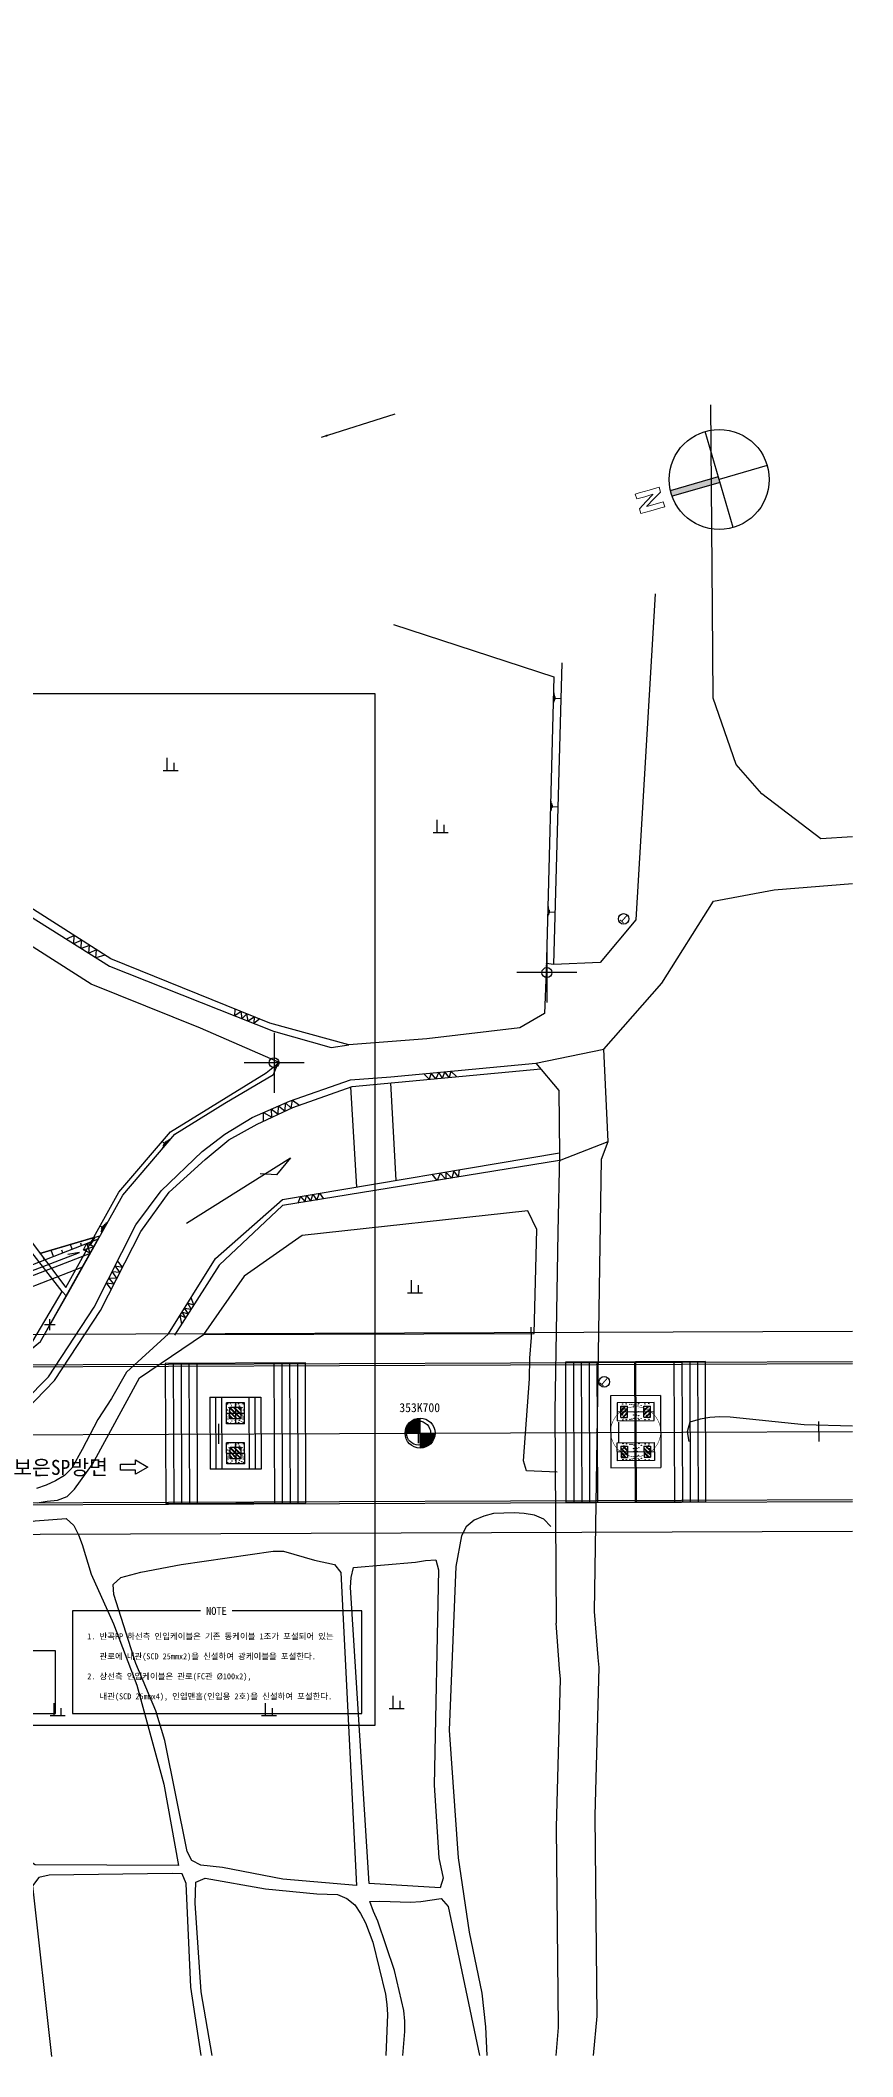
# Model space of a CAD drawing. Extents: x -24986 to -24513, y 27940 to 28142.
# Drawn here: x -24594.4 to -24513.2, y 27940 to 28141.6 of the extents above; entities that cross this region are included whole.
import ezdxf
from ezdxf.enums import TextEntityAlignment as Align

# ---------------------------------------------------------------- set-up
doc = ezdxf.new("R2010")
doc.units = 0
doc.header["$MEASUREMENT"] = 0
for name, color, linetype in [('TX-LINE', 2, 'CONTINUOUS'), ('TZ-BASE', 253, 'CONTINUOUS'), ('TZ-LINE', 7, 'CONTINUOUS'), ('TZ-SYMB', 2, 'CONTINUOUS'), ('TZ-TEX2', 3, 'CONTINUOUS'), ('TZ-TEXT', 6, 'CONTINUOUS')]:
    doc.layers.add(name, color=color, linetype=linetype)
doc.layers.add('TX-PAPR', color=2, linetype='CONTINUOUS', plot=False)
doc.styles.get("Standard").update_dxf_attribs({"font": 'GulimChe.ttf'})
doc.dimstyles.new('지시선200', dxfattribs={"dimscale": 0.2, "dimtxt": 3, "dimasz": 3, "dimexe": 0.5, "dimexo": 0.5, "dimgap": 0.5, "dimtad": 1, "dimdec": 0, "dimzin": 1, "dimdsep": 46, "dimlunit": 6, "dimtxsty": 'Standard', "dimcen": 1, "dimclrd": 6, "dimclre": 6, "dimclrt": 3, "dimadec": 0, "dimazin": 0, "dimtfac": 1, "dimtdec": 0, "dimtix": 1, "dimtmove": 2, "dimatfit": 3, "dimfxl": 0, "dimtvp": 2, "dimlwd": -1, "dimlwe": -1, "dimarcsym": 0})

msp = doc.modelspace()

# ---------------------------------------------------------------- linework, layer by layer
at = {"layer": 'TX-PAPR'}
msp.add_lwpolyline([(-24720.15, 28076.3), (-24560.95, 28076.3), (-24560.95, 27973.1), (-24720.15, 27973.1)], close=True, dxfattribs=at)
at = {"layer": 'TZ-BASE'}
for p, q in [((-24594.46, 28020.28), (-24588.44, 28022.06)), ((-24588.93, 28021.91), (-24594.46, 28020.28)), ((-24594.4, 28011.49), (-24588.44, 28022.06)), ((-24589.38, 28021.14), (-24588.93, 28021.91)), ((-24597.35, 28017.76), (-24590.48, 28020.4)), ((-24594.4, 28011.49), (-24589.42, 28020.32)), ((-24590.48, 28020.4), (-24591.64, 28020.19)), ((-24590.08, 28020.66), (-24589.74, 28021.33)), ((-24590.08, 28020.66), (-24589.74, 28021.33)), ((-24590.08, 28020.66), (-24589.07, 28020.98)), ((-24589.42, 28020.32), (-24590.08, 28020.66)), ((-24589.41, 28020.32), (-24590.08, 28020.66)), ((-24589.41, 28020.32), (-24589.74, 28021.33)), ((-24589.74, 28021.33), (-24589.38, 28021.14)), ((-24589.74, 28021.33), (-24589.07, 28020.98)), ((-24589.07, 28020.98), (-24589.41, 28020.32)), ((-24597.2, 28009.19), (-24594.4, 28011.49)), ((-24596.7, 28009.61), (-24594.4, 28011.49)), ((-24737.94, 28008.65), (-24513.2, 28009.49)), ((-24527.91, 28009.5), (-24541.91, 28009.44)), ((-24541.91, 28009.44), (-24541.86, 27995.44)), ((-24541.12, 28009.45), (-24541.07, 27995.45)), ((-24540.34, 28009.45), (-24540.28, 27995.45)), ((-24539.55, 28009.45), (-24539.5, 27995.45)), ((-24538.76, 28009.46), (-24538.71, 27995.46)), ((-24538.76, 28009.46), (-24538.71, 27995.46)), ((-24534.91, 27995.47), (-24534.96, 28009.47)), ((-24534.81, 27995.47), (-24534.86, 28009.47)), ((-24531.06, 28009.48), (-24531.01, 27995.48)), ((-24531.06, 28009.48), (-24531.01, 27995.48)), ((-24530.27, 28009.49), (-24530.22, 27995.49)), ((-24529.49, 28009.49), (-24529.43, 27995.49)), ((-24528.7, 28009.49), (-24528.65, 27995.49)), ((-24527.86, 27995.5), (-24527.91, 28009.5)), ((-24737.94, 28008.45), (-24513.2, 28009.29)), ((-24567.91, 28009.35), (-24581.91, 28009.29)), ((-24581.91, 28009.29), (-24581.86, 27995.29)), ((-24581.12, 28009.3), (-24581.07, 27995.3)), ((-24580.34, 28009.3), (-24580.28, 27995.3)), ((-24579.55, 28009.3), (-24579.5, 27995.3)), ((-24578.76, 28009.31), (-24578.71, 27995.31)), ((-24571.06, 28009.33), (-24571.01, 27995.33)), ((-24570.27, 28009.34), (-24570.22, 27995.34)), ((-24569.49, 28009.34), (-24569.43, 27995.34)), ((-24568.7, 28009.34), (-24568.65, 27995.34)), ((-24567.86, 27995.35), (-24567.91, 28009.35)), ((-24577.45, 28005.91), (-24572.35, 28005.93)), ((-24577.45, 28005.91), (-24577.42, 27998.71)), ((-24576.82, 27998.71), (-24576.85, 28005.91)), ((-24576.22, 27998.72), (-24576.25, 28005.92)), ((-24574, 28005.37), (-24575.8, 28005.37)), ((-24574.9, 28005.37), (-24574.89, 28003.27)), ((-24573.99, 28003.27), (-24574, 28005.37)), ((-24573.55, 28005.93), (-24573.52, 27998.73)), ((-24572.95, 28005.93), (-24572.92, 27998.73)), ((-24572.35, 28005.93), (-24572.32, 27998.73)), ((-24532.4, 28006.08), (-24537.4, 28006.06)), ((-24537.4, 28006.06), (-24537.37, 27998.86)), ((-24533.05, 28005.38), (-24536.75, 28005.36)), ((-24534.9, 28005.37), (-24534.89, 28003.57)), ((-24533.04, 28003.58), (-24533.05, 28005.38)), ((-24532.4, 28006.08), (-24532.37, 27998.88)), ((-24575.79, 28003.27), (-24575.8, 28005.37)), ((-24575.79, 28004.32), (-24573.99, 28004.32)), ((-24574.33, 28004.89), (-24575.46, 28004.88)), ((-24575.46, 28003.75), (-24575.46, 28004.88)), ((-24575.46, 28004.84), (-24574.37, 28003.76)), ((-24575.46, 28004.5), (-24574.71, 28003.76)), ((-24575.46, 28004.42), (-24574.79, 28003.76)), ((-24575.46, 28004.08), (-24575.13, 28003.75)), ((-24575.46, 28003.99), (-24575.22, 28003.75)), ((-24574.33, 28003.76), (-24575.46, 28003.75)), ((-24575.42, 28004.88), (-24574.33, 28003.8)), ((-24575.08, 28004.88), (-24574.33, 28004.14)), ((-24574.99, 28004.89), (-24574.33, 28004.22)), ((-24574.65, 28004.89), (-24574.33, 28004.56)), ((-24574.57, 28004.89), (-24574.33, 28004.65)), ((-24574.33, 28003.76), (-24574.33, 28004.89)), ((-24556.45, 28003.83), (-24556.44, 28000.83)), ((-24536.75, 28005.36), (-24536.74, 28003.56)), ((-24536.74, 28004.46), (-24533.04, 28004.48)), ((-24536.74, 28003.56), (-24533.04, 28003.58)), ((-24535.86, 28005.03), (-24536.37, 28004.52)), ((-24535.95, 28005.03), (-24536.37, 28004.61)), ((-24536.37, 28005.03), (-24535.72, 28005.03)), ((-24536.37, 28003.9), (-24536.37, 28005.03)), ((-24536.37, 28005.03), (-24536.37, 28005.03)), ((-24536.29, 28005.03), (-24536.37, 28004.94)), ((-24535.72, 28004.83), (-24536.37, 28004.18)), ((-24535.72, 28004.75), (-24536.37, 28004.1)), ((-24536.37, 28003.9), (-24535.72, 28003.9)), ((-24535.72, 28004.41), (-24536.22, 28003.9)), ((-24535.72, 28004.33), (-24536.14, 28003.9)), ((-24535.72, 28003.99), (-24535.8, 28003.9)), ((-24535.72, 28003.9), (-24535.72, 28005.03)), ((-24535.72, 28003.9), (-24535.72, 28003.9)), ((-24534.07, 28005.04), (-24533.42, 28005.04)), ((-24533.99, 28005.04), (-24534.07, 28004.95)), ((-24533.65, 28005.04), (-24534.07, 28004.61)), ((-24533.56, 28005.04), (-24534.07, 28004.53)), ((-24534.07, 28005.04), (-24534.07, 28005.04)), ((-24534.07, 28003.91), (-24534.07, 28005.04)), ((-24533.42, 28004.84), (-24534.07, 28004.19)), ((-24533.42, 28004.76), (-24534.07, 28004.11)), ((-24534.07, 28003.91), (-24533.42, 28003.91)), ((-24533.42, 28004.42), (-24533.92, 28003.91)), ((-24533.42, 28004.33), (-24533.84, 28003.91)), ((-24533.42, 28003.99), (-24533.5, 28003.91)), ((-24533.42, 28003.91), (-24533.42, 28005.04)), ((-24533.42, 28003.91), (-24533.42, 28003.91)), ((-24655.39, 28001.96), (-24513.2, 28002.49)), ((-24573.99, 28003.27), (-24575.79, 28003.27)), ((-24573.98, 28001.37), (-24575.78, 28001.37)), ((-24575.77, 27999.27), (-24575.78, 28001.37)), ((-24574.88, 28001.37), (-24574.87, 27999.27)), ((-24573.97, 27999.27), (-24573.98, 28001.37)), ((-24557.94, 28002.32), (-24554.94, 28002.34)), ((-24557.59, 28002.33), (-24555.59, 28002.33)), ((-24556.59, 28001.33), (-24556.59, 28003.33)), ((-24536.73, 28001.36), (-24533.03, 28001.38)), ((-24536.72, 27999.56), (-24536.73, 28001.36)), ((-24534.87, 27999.57), (-24534.88, 28001.37)), ((-24533.03, 28001.38), (-24533.02, 27999.58)), ((-24575.78, 28000.32), (-24573.98, 28000.32)), ((-24574.31, 28000.89), (-24575.44, 28000.88)), ((-24575.44, 27999.75), (-24575.44, 28000.88)), ((-24575.44, 28000.84), (-24574.35, 27999.76)), ((-24575.44, 28000.5), (-24574.69, 27999.76)), ((-24575.44, 28000.42), (-24574.78, 27999.76)), ((-24575.44, 28000.08), (-24575.12, 27999.75)), ((-24575.44, 27999.99), (-24575.2, 27999.75)), ((-24574.31, 27999.76), (-24575.44, 27999.75)), ((-24575.4, 28000.88), (-24574.31, 27999.8)), ((-24575.06, 28000.88), (-24574.31, 28000.14)), ((-24574.98, 28000.89), (-24574.31, 28000.22)), ((-24574.64, 28000.89), (-24574.31, 28000.56)), ((-24574.56, 28000.89), (-24574.31, 28000.65)), ((-24574.31, 27999.76), (-24574.31, 28000.89)), ((-24536.73, 28000.46), (-24533.03, 28000.48)), ((-24533.02, 27999.58), (-24536.72, 27999.56)), ((-24536.36, 28001.03), (-24536.35, 27999.9)), ((-24536.36, 28001.03), (-24535.71, 28001.03)), ((-24535.7, 28000.18), (-24536.35, 28000.83)), ((-24535.7, 28000.1), (-24536.35, 28000.75)), ((-24535.84, 27999.9), (-24536.35, 28000.41)), ((-24535.93, 27999.9), (-24536.35, 28000.32)), ((-24536.27, 27999.9), (-24536.35, 27999.98)), ((-24536.35, 27999.9), (-24535.7, 27999.9)), ((-24536.35, 27999.9), (-24536.35, 27999.9)), ((-24535.7, 28000.52), (-24536.21, 28001.03)), ((-24535.7, 28000.61), (-24536.13, 28001.03)), ((-24535.7, 28000.95), (-24535.79, 28001.03)), ((-24535.71, 28001.03), (-24535.7, 27999.9)), ((-24535.71, 28001.03), (-24535.71, 28001.03)), ((-24534.06, 28001.04), (-24534.05, 27999.91)), ((-24534.06, 28001.04), (-24533.41, 28001.04)), ((-24533.4, 28000.19), (-24534.05, 28000.84)), ((-24533.4, 28000.11), (-24534.05, 28000.76)), ((-24533.54, 27999.91), (-24534.05, 28000.42)), ((-24533.63, 27999.91), (-24534.05, 28000.33)), ((-24533.97, 27999.91), (-24534.05, 27999.99)), ((-24534.05, 27999.91), (-24533.4, 27999.91)), ((-24534.05, 27999.91), (-24534.05, 27999.91)), ((-24533.4, 28000.53), (-24533.91, 28001.04)), ((-24533.4, 28000.62), (-24533.83, 28001.04)), ((-24533.4, 28000.96), (-24533.49, 28001.04)), ((-24533.41, 28001.04), (-24533.4, 27999.91)), ((-24533.41, 28001.04), (-24533.41, 28001.04)), ((-24572.32, 27998.73), (-24577.42, 27998.71)), ((-24573.97, 27999.27), (-24575.77, 27999.27)), ((-24537.37, 27998.86), (-24532.37, 27998.88)), ((-24737.89, 27994.85), (-24513.2, 27995.69)), ((-24737.89, 27994.65), (-24513.2, 27995.49)), ((-24581.86, 27995.29), (-24567.86, 27995.35)), ((-24541.86, 27995.44), (-24527.86, 27995.5))]:
    msp.add_line(p, q, dxfattribs=at)
at = {"layer": 'TZ-BASE', "ltscale": 2}
for p, q in [((-24593.45, 28012.62), (-24593.45, 28013.71)), ((-24592.91, 28013.17), (-24594, 28013.17))]:
    msp.add_line(p, q, dxfattribs=at)
at = {"layer": 'TZ-BASE', "linetype": 'Continuous'}
for p, q in [((-24536.6, 28003.41), (-24536.59, 28001.41)), ((-24516.6, 28003.48), (-24516.59, 28001.48)), ((-24576.6, 28003.26), (-24576.59, 28001.26)), ((-24556.6, 28003.33), (-24556.59, 28001.33))]:
    msp.add_line(p, q, dxfattribs=at)
at = {"layer": 'TZ-BASE'}
for points in [[(-24513.2, 28061.95), (-24516.38, 28061.74), (-24522.28, 28066.25), (-24524.85, 28069.19), (-24527.13, 28075.82), (-24527.2, 28084.8), (-24527.36, 28105.14)], [(-24532.94, 28086.27), (-24534.89, 28053.66), (-24538.44, 28049.4), (-24543.06, 28049.19), (-24542.25, 28079.37)], [(-24559.1, 28083.2), (-24543.08, 28077.94), (-24543.85, 28048.48), (-24543.99, 28044.3), (-24546.48, 28042.86), (-24555.78, 28041.76), (-24563.55, 28041.16), (-24571.46, 28043.34), (-24587.34, 28049.74), (-24596.3, 28055.44), (-24600.25, 28059.95), (-24600.78, 28062.47), (-24598.11, 28070.08), (-24596.87, 28076.82)], [(-24597.68, 28076.71), (-24598.93, 28070.23), (-24601.68, 28062.44), (-24600.96, 28059.56), (-24596.64, 28054.8), (-24587.49, 28049.01), (-24571.08, 28042.54), (-24565.32, 28040.9), (-24563.55, 28041.16)], [(-24543.06, 28075.38), (-24543.04, 28076.36)], [(-24543, 28075.52), (-24542.99, 28076.14)], [(-24542.94, 28075.68), (-24542.94, 28075.98)], [(-24542.94, 28075.82), (-24542.35, 28075.78)], [(-24582.12, 28068.59), (-24580.62, 28068.59)], [(-24581.72, 28068.59), (-24581.72, 28069.84)], [(-24581.02, 28068.59), (-24581.02, 28069.34)], [(-24543.35, 28064.56), (-24543.33, 28065.53)], [(-24543.29, 28064.7), (-24543.27, 28065.31)], [(-24543.23, 28064.85), (-24543.22, 28065.15)], [(-24543.23, 28064.99), (-24542.64, 28064.96)], [(-24555.14, 28062.39), (-24553.64, 28062.39)], [(-24554.74, 28062.39), (-24554.74, 28063.64)], [(-24554.04, 28062.39), (-24554.04, 28063.14)], [(-24538.99, 27984.48), (-24538.32, 28029.72), (-24537.64, 28031.49), (-24538.06, 28040.72), (-24532.27, 28047.31), (-24527.1, 28055.51), (-24521.04, 28056.64), (-24513.2, 28057.3)], [(-24598.24, 28052.93), (-24605.93, 28054.08), (-24608.77, 28043.34), (-24599.61, 28027.15), (-24591.86, 28016.88), (-24586.56, 28026.41), (-24581.4, 28032.45), (-24571.82, 28038.36), (-24570.65, 28039.29)], [(-24543.63, 28054.02), (-24543.61, 28054.99)], [(-24543.57, 28054.16), (-24543.56, 28054.77)], [(-24543.51, 28054.31), (-24543.51, 28054.61)], [(-24543.51, 28054.46), (-24542.92, 28054.42)], [(-24636.82, 27978.41), (-24628.82, 27992.33), (-24625.32, 27996.35), (-24620.12, 28001.35), (-24614.62, 28003.39), (-24601.61, 28005.59), (-24594.4, 28011.49), (-24591.55, 28016.47), (-24586.17, 28026.12), (-24580.97, 28032.21), (-24575.95, 28035.31), (-24571.08, 28038.19), (-24570.6, 28039.43), (-24578.39, 28042.81), (-24589.31, 28047.22), (-24598.24, 28052.93)], [(-24587.94, 28050.12), (-24588.86, 28049.87), (-24588.8, 28050.67), (-24589.56, 28050.31), (-24589.48, 28051.1), (-24590.32, 28050.8), (-24590.29, 28051.62), (-24591.06, 28051.26), (-24591.01, 28052.08), (-24591.79, 28051.73)], [(-24543.76, 28051.38), (-24543.76, 28045.38)], [(-24540.76, 28048.38), (-24546.76, 28048.38)], [(-24543.06, 28049.19), (-24543.83, 28049.29), (-24543.83, 28049.23)], [(-24572.47, 28043.75), (-24573.04, 28043.31), (-24573.01, 28043.96), (-24573.62, 28043.54), (-24573.76, 28044.27), (-24574.22, 28043.78), (-24574.31, 28044.49), (-24574.96, 28044.07), (-24574.93, 28044.74)], [(-24627.13, 28011.53), (-24595.16, 28011.51), (-24592.23, 28016.5), (-24600.08, 28026.56), (-24609.38, 28042.81), (-24625.27, 28029.89)], [(-24571.04, 28042.37), (-24571.04, 28036.37)], [(-24634.77, 27976.7), (-24628.51, 27986.53), (-24624.2, 27993.24), (-24617.9, 27998.43), (-24611.16, 28001.17), (-24598.34, 28003.11), (-24593.57, 28007.95), (-24589.03, 28014.93), (-24584.87, 28023.15), (-24582.33, 28026.55), (-24578.23, 28030.49), (-24575.95, 28032.22), (-24573.22, 28033.88), (-24569.49, 28035.54), (-24563.39, 28037.67), (-24559.35, 28037.96), (-24544.86, 28039.32), (-24542.57, 28036.6), (-24542.5, 28030.21), (-24542.66, 28022.43), (-24542.97, 28004.53), (-24542.85, 27983.34)], [(-24634.06, 27976.63), (-24623.73, 27992.6), (-24617.3, 27998.04), (-24610.72, 28000.75), (-24597.79, 28002.64), (-24592.97, 28007.59), (-24588.4, 28014.6), (-24584.36, 28022.49), (-24581.54, 28026.42), (-24577.93, 28029.68), (-24575.55, 28031.67), (-24572.72, 28033.23), (-24569.15, 28034.89), (-24563.23, 28036.99), (-24544.38, 28038.75)], [(-24568.04, 28039.37), (-24574.04, 28039.37)], [(-24552.78, 28037.97), (-24553.36, 28038.52), (-24553.52, 28037.9), (-24553.96, 28038.46), (-24554.24, 28037.83), (-24554.57, 28038.41), (-24554.88, 28037.77), (-24555.32, 28038.34), (-24555.52, 28037.71), (-24556.07, 28038.27)], [(-24572.1, 28033.52), (-24572.08, 28034.39), (-24571.27, 28033.91), (-24571.29, 28034.73), (-24570.63, 28034.21), (-24570.59, 28035.05), (-24569.94, 28034.53), (-24569.91, 28035.35), (-24569.32, 28034.81), (-24569.19, 28035.64), (-24568.48, 28035.13)], [(-24562.76, 28026.94), (-24563.35, 28036.95)], [(-24558.84, 28027.6), (-24559.38, 28037.35)], [(-24581.49, 28031.73), (-24582.19, 28030.85)], [(-24581.69, 28031.59), (-24582.15, 28031.01)], [(-24581.99, 28031.32), (-24582.21, 28031.47)], [(-24581.85, 28031.48), (-24582.1, 28031.18)], [(-24581.58, 28012.26), (-24576.89, 28019.78), (-24570.2, 28025.68), (-24542.5, 28030.36)], [(-24542.52, 28029.58), (-24570.19, 28025.08), (-24576.53, 28019.12), (-24580.98, 28012.11)], [(-24579.78, 28023.34), (-24569.4, 28029.85), (-24570.79, 28028.16), (-24572.44, 28028.25)], [(-24552.59, 28027.94), (-24553.08, 28028.57), (-24553.28, 28027.83), (-24553.86, 28028.44), (-24553.88, 28027.73), (-24554.44, 28028.34), (-24554.72, 28027.6), (-24555.24, 28028.21)], [(-24552.59, 28027.94), (-24552.49, 28028.67)], [(-24568.64, 28025.34), (-24568.4, 28025.98), (-24567.93, 28025.45), (-24567.78, 28026.09), (-24567.36, 28025.54), (-24567.15, 28026.19), (-24566.77, 28025.64), (-24566.49, 28026.31), (-24566.1, 28025.75)], [(-24545.03, 28012.29), (-24544.78, 28022.68), (-24545.66, 28024.57), (-24568.23, 28022.09), (-24574.04, 28018.01), (-24578.1, 28012.19), (-24545.03, 28012.29)], [(-24588.22, 28022.92), (-24588.46, 28023.04)], [(-24587.78, 28023.4), (-24588.35, 28022.44)], [(-24587.96, 28023.23), (-24588.33, 28022.59)], [(-24588.1, 28023.1), (-24588.31, 28022.77)], [(-24597.47, 28017.18), (-24589.4, 28020.33)], [(-24587.32, 28016.71), (-24587.79, 28017.37), (-24587.04, 28017.25), (-24587.55, 28017.85), (-24586.75, 28017.83), (-24587.23, 28018.49), (-24586.45, 28018.41), (-24586.93, 28019.07), (-24586.2, 28018.91), (-24586.69, 28019.55)], [(-24596.98, 28016.29), (-24590.16, 28018.96)], [(-24557.29, 28016.36), (-24557.29, 28017.61)], [(-24592.23, 28016.5), (-24591.8, 28016.03)], [(-24580.26, 28013.24), (-24580.43, 28014.11), (-24579.87, 28013.85), (-24580.24, 28014.41), (-24579.6, 28014.27), (-24579.99, 28014.81), (-24579.31, 28014.73), (-24579.66, 28015.33), (-24579.05, 28015.15), (-24579.34, 28015.85)], [(-24557.69, 28016.36), (-24556.19, 28016.36)], [(-24556.59, 28016.36), (-24556.59, 28017.11)], [(-24513.2, 28012.49), (-24683.43, 28011.86)], [(-24581.58, 28012.26), (-24585.78, 28008.42), (-24587.29, 28005.78), (-24588.67, 28003.68), (-24590.22, 28000.68), (-24591.27, 27998.84), (-24592, 27998.1), (-24592.88, 27997.55), (-24593.81, 27997.14), (-24594.8, 27996.8)], [(-24594.71, 27995.36), (-24593.71, 27995.52), (-24592.67, 27995.62), (-24591.71, 27995.99), (-24590.99, 27996.73), (-24589.18, 27999.23), (-24584.49, 28007.87), (-24578.1, 28012.19)], [(-24542.74, 27998.41), (-24545.8, 27998.56), (-24546.1, 27999.55), (-24545.49, 28007.77), (-24545.48, 28009.82), (-24545.29, 28011.88), (-24545.35, 28012.91)], [(-24513.2, 28003.02), (-24518.04, 28003.15), (-24525.46, 28003.94), (-24526.46, 28003.97), (-24527.47, 28003.9), (-24528.45, 28003.73), (-24529.48, 28003.43), (-24529.74, 28002.46), (-24529.57, 28001.48)], [(-24580.6, 27959.08), (-24594.92, 27959.16), (-24595.78, 27959.73), (-24596.19, 27960.69), (-24596.81, 27964.75), (-24598.01, 27969.79), (-24604.17, 27987.4), (-24605.43, 27990.23), (-24605.91, 27991.14), (-24605.15, 27991.84), (-24603.99, 27991.92), (-24594.91, 27993.57), (-24591.81, 27993.78), (-24591.04, 27993.09), (-24590.59, 27992.15), (-24590.22, 27991.19), (-24589.31, 27988.23), (-24587.08, 27983.25), (-24584.77, 27977.13), (-24582.05, 27967.22), (-24580.6, 27959.08)], [(-24543.36, 27992.98), (-24544.06, 27993.74), (-24545.01, 27994.11), (-24546.02, 27994.29), (-24547.03, 27994.36), (-24549.09, 27994.28), (-24550.07, 27994.01), (-24551.03, 27993.63), (-24551.82, 27992.97), (-24552.29, 27992.06), (-24552.86, 27988.99), (-24553.53, 27972.62), (-24552.62, 27959.87), (-24551.54, 27952.42), (-24550.28, 27946.34), (-24549.89, 27942.96), (-24549.76, 27940.11)], [(-24513.2, 27992.49), (-24684.65, 27991.85)], [(-24562.8, 27957.11), (-24570.17, 27957.73), (-24576.19, 27958.88), (-24578.35, 27959.12), (-24579.25, 27959.59), (-24579.73, 27960.49), (-24581.95, 27971.61), (-24582.86, 27974.57), (-24584.84, 27979.29), (-24587.07, 27986.18), (-24587.13, 27987.21), (-24586.34, 27987.88), (-24584.37, 27988.42), (-24580.33, 27989.21), (-24571.12, 27990.54), (-24570.09, 27990.53), (-24566.99, 27989.62), (-24564.98, 27989.2), (-24564.36, 27988.38), (-24562.8, 27957.11)], [(-24561.52, 27957.31), (-24563.39, 27986.88), (-24563.32, 27987.89), (-24563.11, 27988.89), (-24556.91, 27989.42), (-24555.9, 27989.59), (-24554.87, 27989.65), (-24554.6, 27988.66), (-24555.04, 27967.12), (-24554.56, 27959.87), (-24554.13, 27957.84), (-24554.44, 27956.85), (-24561.52, 27957.31)], [(-24542.85, 27940.11), (-24542.6, 27942.89), (-24542.8, 27962.94), (-24542.41, 27977.73), (-24542.5, 27978.77), (-24542.85, 27983.34)], [(-24539.1, 27940.11), (-24538.75, 27944.04), (-24538.95, 27964.09), (-24538.55, 27978.88), (-24538.64, 27979.91), (-24538.99, 27984.48)], [(-24593.03, 27974.08), (-24593.03, 27975.33)], [(-24571.88, 27974.08), (-24571.88, 27975.33)], [(-24559.12, 27974.81), (-24559.12, 27976.06)], [(-24558.42, 27974.81), (-24558.42, 27975.56)], [(-24593.43, 27974.08), (-24591.93, 27974.08)], [(-24592.33, 27974.08), (-24592.33, 27974.83)], [(-24572.28, 27974.08), (-24570.78, 27974.08)], [(-24571.18, 27974.08), (-24571.18, 27974.83)], [(-24559.52, 27974.81), (-24558.02, 27974.81)], [(-24578.34, 27940.11), (-24579.35, 27946.94), (-24579.84, 27957.3), (-24580.21, 27958.26), (-24581.23, 27958.3), (-24593.53, 27958.12), (-24594.54, 27957.89), (-24595.18, 27957.07), (-24593.3, 27939.98)], [(-24577.21, 27940.11), (-24578.31, 27946.46), (-24578.92, 27955.32), (-24578.87, 27957.43), (-24577.94, 27957.84), (-24571.91, 27956.75), (-24566.75, 27956.27), (-24564.71, 27956.18), (-24563.76, 27955.81), (-24562.98, 27955.15), (-24562.39, 27954.3), (-24561.91, 27953.36), (-24561.16, 27951.44), (-24559.91, 27946.22), (-24559.75, 27945.21), (-24559.69, 27944.18), (-24559.88, 27940.11)], [(-24558.18, 27940.11), (-24557.96, 27942.5), (-24557.95, 27943.52), (-24558.08, 27944.59), (-24559.01, 27948.61), (-24560.66, 27953.53), (-24561.1, 27954.5), (-24561.48, 27955.5), (-24560.45, 27955.52), (-24557.39, 27955.43), (-24556.36, 27955.49), (-24554.32, 27955.78), (-24553.62, 27954.99), (-24550.51, 27940.11)]]:
    msp.add_lwpolyline(points, dxfattribs=at)
at = {"layer": 'TZ-BASE', "flags": 128}
for points in [[(-24685.91, 28022.06), (-24656.91, 28022.06), (-24655.41, 28008.95), (-24597.2, 28009.19), (-24594.4, 28011.49), (-24588.63, 28021.71), (-24597.66, 28018.18), (-24627.41, 28018.06), (-24627.41, 28047.06), (-24656.41, 28047.06), (-24656.41, 28042.56), (-24684.41, 28042.56), (-24684.41, 28023.56)], [(-24594, 28019.62), (-24594.11, 28019.91)], [(-24593.07, 28019.99), (-24593.32, 28020.62)], [(-24592.14, 28020.36), (-24592.25, 28020.64)], [(-24591.21, 28020.73), (-24591.39, 28021.2)], [(-24590.28, 28021.09), (-24590.37, 28021.32)]]:
    msp.add_lwpolyline(points, dxfattribs=at)
at = {"layer": 'TZ-BASE', "ltscale": 0.1}
for points in [[(-24544.86, 28039.32), (-24538.06, 28040.72)], [(-24542.52, 28029.58), (-24537.64, 28031.49)]]:
    msp.add_lwpolyline(points, dxfattribs=at)
at = {"layer": 'TZ-BASE', "const_width": 1.5}
for points in [[(-24556.98, 28002.86, 0.198912), (-24557.19, 28002.33, 1)], [(-24556.45, 28003.08, 0.198912), (-24556.98, 28002.86, 1)], [(-24556.44, 28001.58, 0.198912), (-24555.91, 28001.8, 0.198912), (-24555.69, 28002.33, 1)]]:
    msp.add_lwpolyline(points, format="xyb", dxfattribs=at)
at = {"layer": 'TZ-BASE', "const_width": 0.05}
msp.add_lwpolyline([(-24537.39, 28002.46, 1), (-24532.39, 28002.48, 1)], format="xyb", close=True, dxfattribs=at)
at = {"layer": 'TZ-BASE'}
msp.add_lwpolyline([(-24584.88, 27999.65), (-24583.64, 27998.94), (-24584.88, 27998.21), (-24584.88, 27998.63), (-24586.38, 27998.63), (-24586.38, 27999.23), (-24584.88, 27999.23)], close=True, dxfattribs=at)
for centre, radius in [((-24536.09, 28053.75), 0.529), ((-24543.76, 28048.38), 0.5), ((-24571.04, 28039.37), 0.5), ((-24538.03, 28007.46), 0.529), ((-24575.72, 28004.27), 0.0158), ((-24575.69, 28004.64), 0.0197), ((-24575.69, 28005.26), 0.0197), ((-24575.68, 28003.38), 0.0197), ((-24575.64, 28003.74), 0.0158), ((-24575.63, 28003.94), 0.0158), ((-24575.56, 28004.15), 0.0211), ((-24575.55, 28004.87), 0.0158), ((-24575.55, 28004.56), 0.00789), ((-24575.4, 28005.29), 0.0118), ((-24575.4, 28003.35), 0.0118), ((-24575.27, 28005.09), 0.0118), ((-24575.26, 28003.55), 0.0118), ((-24574.92, 28005.04), 0.0126), ((-24574.92, 28003.61), 0.0126), ((-24574.88, 28005.22), 0.0197), ((-24574.88, 28003.42), 0.0197), ((-24574.6, 28005.26), 0.0197), ((-24574.59, 28003.39), 0.0197), ((-24574.51, 28005.04), 0.0168), ((-24574.51, 28003.61), 0.0168), ((-24574.3, 28005.16), 0.00789), ((-24574.3, 28003.48), 0.00789), ((-24574.24, 28004.88), 0.0158), ((-24574.23, 28004.15), 0.0211), ((-24574.23, 28004.56), 0.00789), ((-24574.15, 28003.95), 0.0158), ((-24574.14, 28003.75), 0.0158), ((-24574.11, 28005.26), 0.0197), ((-24574.1, 28003.39), 0.0197), ((-24574.09, 28004.64), 0.0197), ((-24574.06, 28004.28), 0.0158), ((-24556.44, 28002.33), 1.5), ((-24556.59, 28002.34), 1.2), ((-24536.22, 28004.96), 0.0118), ((-24536.19, 28005.24), 0.0197), ((-24536.18, 28004.15), 0.0197), ((-24536.18, 28003.66), 0.0197), ((-24536.18, 28003.87), 0.00789), ((-24536.14, 28004.44), 0.0197), ((-24536.09, 28003.86), 0.00789), ((-24536.02, 28004.82), 0.0118), ((-24535.96, 28004.06), 0.0168), ((-24535.96, 28004.48), 0.0126), ((-24535.83, 28005.26), 0.0197), ((-24535.83, 28003.68), 0.0197), ((-24535.47, 28005.22), 0.0158), ((-24535.46, 28003.71), 0.0158), ((-24535.27, 28005.21), 0.0158), ((-24535.27, 28003.73), 0.0158), ((-24535.13, 28004.96), 0.0118), ((-24535.09, 28004.15), 0.0197), ((-24535.06, 28005.14), 0.0211), ((-24535.06, 28003.8), 0.0211), ((-24535.05, 28004.44), 0.0197), ((-24534.94, 28005.3), 0.0158), ((-24534.94, 28003.64), 0.0158), ((-24534.93, 28004.83), 0.0118), ((-24534.87, 28004.07), 0.0168), ((-24534.85, 28004.96), 0.0118), ((-24534.81, 28004.15), 0.0197), ((-24534.77, 28004.44), 0.0197), ((-24534.66, 28005.13), 0.00789), ((-24534.64, 28004.83), 0.0118), ((-24534.65, 28003.81), 0.00789), ((-24534.58, 28005.27), 0.0197), ((-24534.59, 28004.48), 0.0126), ((-24534.59, 28004.07), 0.0168), ((-24534.57, 28003.67), 0.0197), ((-24534.34, 28005.12), 0.0158), ((-24534.34, 28003.82), 0.0158), ((-24533.96, 28005.26), 0.0197), ((-24533.95, 28003.68), 0.0197), ((-24533.79, 28004.52), 0.0126), ((-24533.79, 28004.11), 0.0168), ((-24533.74, 28004.87), 0.0118), ((-24533.73, 28004.5), 0.0126), ((-24533.73, 28004.09), 0.0168), ((-24533.67, 28004.85), 0.0118), ((-24533.66, 28003.9), 0.00789), ((-24533.61, 28004.48), 0.0197), ((-24533.6, 28003.88), 0.00789), ((-24533.57, 28005.29), 0.0197), ((-24533.57, 28004.2), 0.0197), ((-24533.56, 28003.71), 0.0197), ((-24533.55, 28004.46), 0.0197), ((-24533.53, 28005.01), 0.0118), ((-24533.51, 28004.17), 0.0197), ((-24533.47, 28004.98), 0.0118), ((-24575.71, 28000.27), 0.0158), ((-24575.68, 28000.64), 0.0197), ((-24575.67, 28001.26), 0.0197), ((-24575.66, 27999.38), 0.0197), ((-24575.63, 27999.74), 0.0158), ((-24575.61, 27999.94), 0.0158), ((-24575.54, 28000.15), 0.0211), ((-24575.53, 28000.87), 0.0158), ((-24575.54, 28000.56), 0.00789), ((-24575.39, 28001.29), 0.0118), ((-24575.38, 27999.35), 0.0118), ((-24575.26, 28001.09), 0.0118), ((-24575.25, 27999.55), 0.0118), ((-24574.91, 28001.04), 0.0126), ((-24574.9, 27999.61), 0.0126), ((-24574.87, 28001.22), 0.0197), ((-24574.86, 27999.42), 0.0197), ((-24574.58, 28001.26), 0.0197), ((-24574.57, 27999.39), 0.0197), ((-24574.5, 28001.04), 0.0168), ((-24574.49, 27999.61), 0.0168), ((-24574.29, 28001.16), 0.00789), ((-24574.28, 27999.48), 0.00789), ((-24574.23, 28000.88), 0.0158), ((-24574.22, 28000.56), 0.00789), ((-24574.21, 28000.15), 0.0211), ((-24574.14, 27999.95), 0.0158), ((-24574.12, 27999.75), 0.0158), ((-24574.09, 28001.26), 0.0197), ((-24574.08, 28000.64), 0.0197), ((-24574.09, 27999.39), 0.0197), ((-24574.05, 28000.28), 0.0158), ((-24536.2, 27999.97), 0.0118), ((-24536.17, 28001.27), 0.0197), ((-24536.17, 28000.78), 0.0197), ((-24536.17, 27999.69), 0.0197), ((-24536.17, 28001.06), 0.00789), ((-24536.13, 28000.5), 0.0197), ((-24536.08, 28001.08), 0.00789), ((-24536, 28000.11), 0.0118), ((-24535.95, 28000.87), 0.0168), ((-24535.95, 28000.46), 0.0126), ((-24535.82, 28001.26), 0.0197), ((-24535.81, 27999.68), 0.0197), ((-24535.45, 28001.22), 0.0158), ((-24535.45, 27999.71), 0.0158), ((-24535.26, 28001.21), 0.0158), ((-24535.25, 27999.73), 0.0158), ((-24535.11, 27999.98), 0.0118), ((-24535.08, 28000.79), 0.0197), ((-24535.05, 28001.14), 0.0211), ((-24535.05, 27999.8), 0.0211), ((-24535.04, 28000.5), 0.0197), ((-24534.93, 28001.3), 0.0158), ((-24534.92, 27999.64), 0.0158), ((-24534.91, 28000.11), 0.0118), ((-24534.86, 28000.87), 0.0168), ((-24534.83, 27999.98), 0.0118), ((-24534.79, 28000.79), 0.0197), ((-24534.75, 28000.5), 0.0197), ((-24534.64, 28001.13), 0.00789), ((-24534.63, 28000.11), 0.0118), ((-24534.64, 27999.81), 0.00789), ((-24534.57, 28000.87), 0.0168), ((-24534.57, 28000.46), 0.0126), ((-24534.56, 28001.27), 0.0197), ((-24534.56, 27999.67), 0.0197), ((-24534.33, 28001.12), 0.0158), ((-24534.32, 27999.82), 0.0158), ((-24533.94, 28001.26), 0.0197), ((-24533.94, 27999.68), 0.0197), ((-24533.77, 28000.84), 0.0168), ((-24533.77, 28000.42), 0.0126), ((-24533.71, 28000.86), 0.0168), ((-24533.71, 28000.45), 0.0126), ((-24533.72, 28000.08), 0.0118), ((-24533.66, 28000.1), 0.0118), ((-24533.65, 28001.04), 0.00789), ((-24533.59, 28000.46), 0.0197), ((-24533.59, 28001.07), 0.00789), ((-24533.56, 28000.75), 0.0197), ((-24533.55, 28001.24), 0.0197), ((-24533.55, 27999.66), 0.0197), ((-24533.53, 28000.49), 0.0197), ((-24533.51, 27999.94), 0.0118), ((-24533.5, 28000.78), 0.0197), ((-24533.45, 27999.97), 0.0118)]:
    msp.add_circle(centre, radius, dxfattribs=at)
at = {"layer": 'TZ-LINE', "ltscale": 2, "elevation": 0.31}
for points in [[(-24578.38, 27984.55), (-24591.18, 27984.55), (-24591.18, 27974.28), (-24562.27, 27974.28), (-24562.27, 27984.55), (-24575.22, 27984.55)], [(-24599.69, 27980.55), (-24603.31, 27980.55), (-24603.31, 27974.28), (-24592.9, 27974.28), (-24592.9, 27980.55), (-24596.52, 27980.55)]]:
    msp.add_lwpolyline(points, dxfattribs=at)
at = {"layer": 'TZ-SYMB'}
for p, q in [((-24525.15, 28092.89), (-24527.93, 28102.49)), ((-24521.73, 28099.08), (-24526.54, 28097.69)), ((-24531.42, 28096.59), (-24526.62, 28097.98)), ((-24526.45, 28097.4), (-24531.25, 28096.02))]:
    msp.add_line(p, q, dxfattribs=at)
at = {"layer": 'TZ-SYMB', "lineweight": 0}
msp.add_lwpolyline([(-24534.37, 28094.28), (-24533.39, 28094.57), (-24532.39, 28094.86), (-24531.99, 28094.97), (-24532.13, 28095.46), (-24532.95, 28095.22), (-24533.78, 28094.98), (-24533.78, 28095.01), (-24533.1, 28095.71), (-24532.42, 28096.41), (-24532.55, 28096.91), (-24533.53, 28096.63), (-24534.53, 28096.34), (-24534.93, 28096.23), (-24534.79, 28095.74), (-24533.98, 28095.97), (-24533.17, 28096.21), (-24533.16, 28096.19), (-24533.84, 28095.48), (-24534.51, 28094.77), (-24534.37, 28094.28)], dxfattribs=at)
at = {"layer": 'TZ-SYMB'}
msp.add_circle((-24526.54, 28097.69), 5, dxfattribs=at)
for points in [[(-24531.42, 28096.59), (-24531.34, 28096.3), (-24526.62, 28097.98), (-24526.54, 28097.69)], [(-24531.25, 28096.02), (-24531.34, 28096.3), (-24526.45, 28097.4), (-24526.54, 28097.69)]]:
    msp.add_solid(points, dxfattribs=at)

# ---------------------------------------------------------------- texts
at = {"layer": 'TZ-BASE'}
for p in [(-24535.77, 28054.09), (-24537.76, 28007.78)]:
    msp.add_text('T', height=0.825, rotation=138.6022, dxfattribs=at).set_placement(p, align=Align.CENTER)
msp.add_text('353K700', height=0.9, dxfattribs=at).set_placement((-24556.48, 28004.43), align=Align.CENTER)
msp.add_text('보은SP방면', height=1.5, rotation=0.2222, dxfattribs=at).set_placement((-24592.38, 27998.92), align=Align.MIDDLE)
at = {"layer": 'TZ-TEX2'}
msp.add_text('NOTE', height=0.8, dxfattribs=at).set_placement((-24576.8, 27984.55, 0.62), align=Align.MIDDLE)
for s, p in [('1. 반곡PP 하선측 인입케이블은 기존 동케이블 1조가 포설되어 있는 ', (-24589.71, 27982.01, 0.31)), ('   관로에 내관(SCD 25mmx2)을 신설하여 광케이블을 포설한다.', (-24589.71, 27980.01, 0.31)), ('2. 상선측 인입케이블은 관로(FC관 Ø100x2),', (-24589.71, 27978.01, 0.31)), ('   내관(SCD 25mmx4), 인입맨홀(인입용 2호)을 신설하여 포설한다.', (-24589.71, 27976.01, 0.31))]:
    msp.add_text(s, height=0.6, dxfattribs=at).set_placement(p, align=Align.MIDDLE_LEFT)

# ---------------------------------------------------------------- leaders
at = {"layer": 'TZ-TEXT'}
msp.add_leader([(-24566.28, 28101.91), (-24558.94, 28104.26)], dimstyle='지시선200', dxfattribs=at)

# ---------------------------------------------------------------- wipeouts: each hides what was drawn before it
msp.add_wipeout([(-24588.01, 28141.6), (-24588.01, 28116.99), (-24563.68, 28116.99), (-24563.68, 28141.6)]).dxf.layer = 'TX-LINE'

doc.saveas('drawing.dxf')
